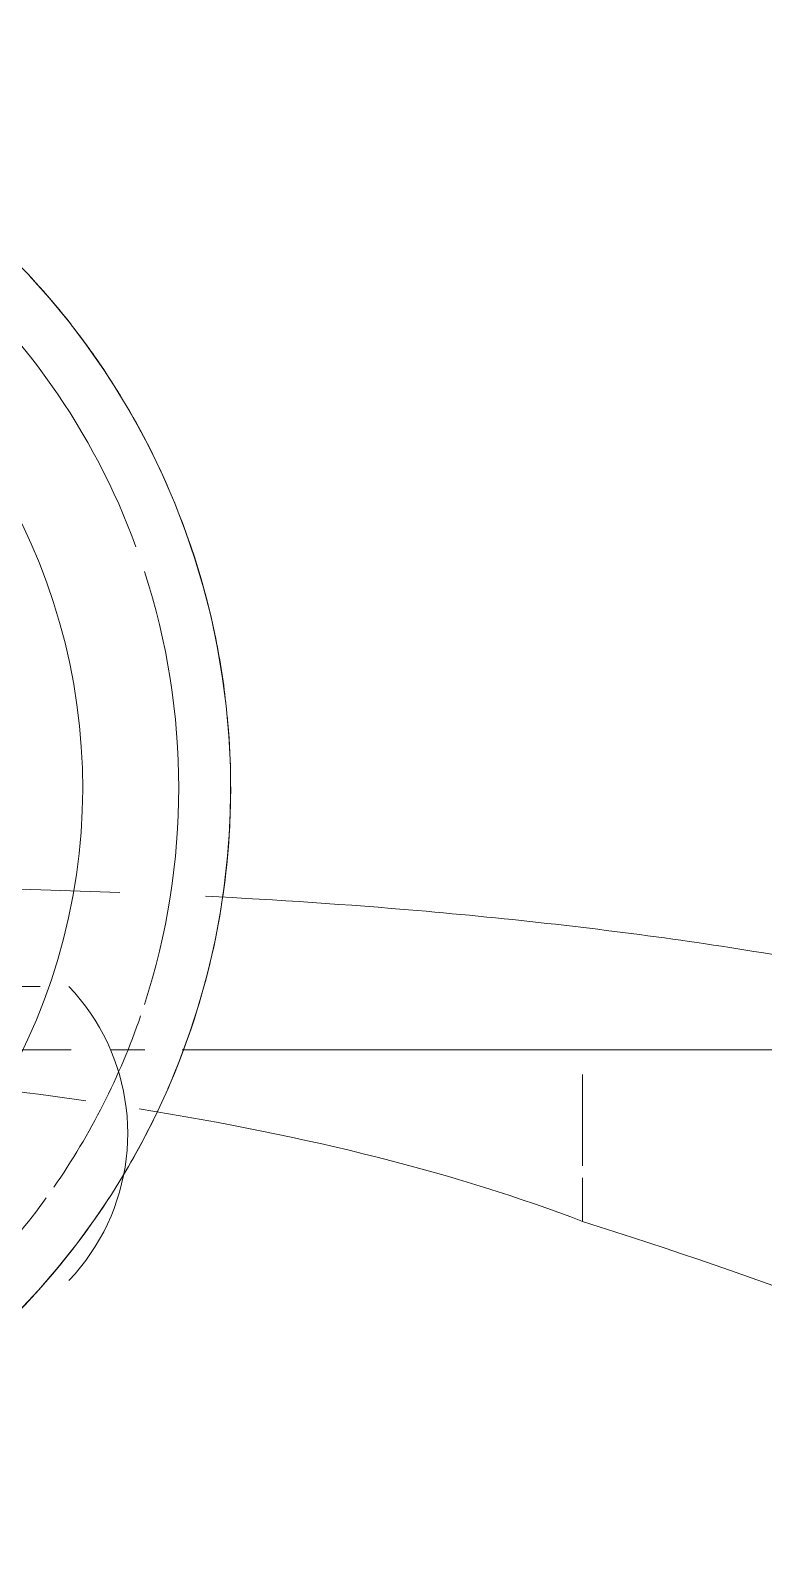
# Model space of a CAD drawing. Header units: millimetres. Extents: x -4000 to 187956, y -58990 to 162485.
# Drawn here: x 157955.4 to 157983.7, y 1796.4 to 1854.7 of the extents above; entities that cross this region are included whole.
import ezdxf

# ---------------------------------------------------------------- set-up
doc = ezdxf.new("R2010")
doc.units = ezdxf.units.MM
doc.layers.add('A-FLOR-PATT', color=8, linetype='Continuous', lineweight=13)
doc.layers.add('P-SANR-FIXT', color=6, linetype='Continuous', lineweight=9)

# ---------------------------------------------------------------- blocks, each defined once
blk = doc.blocks.new('C307 - C307-V817-0_000')
at = {"layer": 'P-SANR-FIXT', "color": 254}
for p, q in [((-23.413, 91.216), (-23.212, 91.475)), ((-23.212, 91.475), (-23.001, 91.726)), ((-23.001, 91.726), (-22.779, 91.969)), ((-22.779, 91.969), (-22.768, 91.981)), ((-23.783, 90.673), (-23.603, 90.948)), ((-23.603, 90.948), (-23.413, 91.216)), ((-24.109, 90.103), (-23.951, 90.392)), ((-23.951, 90.392), (-23.783, 90.673)), ((-24.388, 89.509), (-24.254, 89.809)), ((-24.254, 89.809), (-24.109, 90.103)), ((-24.618, 88.895), (-24.509, 89.204)), ((-24.509, 89.204), (-24.388, 89.509)), ((-24.799, 88.264), (-24.715, 88.581)), ((-24.715, 88.581), (-24.618, 88.895)), ((-24.87, 87.943), (-24.799, 88.264)), ((-24.974, 87.295), (-24.929, 87.62)), ((-24.929, 87.62), (-24.87, 87.943)), ((-25.007, 86.968), (-24.974, 87.295)), ((-45.612, 83.089), (-73.045, 83.089)), ((-27.158, 83.089), (-45.612, 83.089)), ((-24.393, 83.089), (-25.682, 83.089)), ((-20.059, 83.089), (-22.823, 83.089))]:
    blk.add_line(p, q, dxfattribs=at)
at = {"layer": 'P-SANR-FIXT', "color": 253}
for p, q in [((-42.56, 88.025), (-42.56, 89.707)), ((-42.56, 84.052), (-42.56, 87.566)), ((-42.56, 83.089), (-76.707, 83.089)), ((-27.134, 83.089), (-42.56, 83.089))]:
    blk.add_line(p, q, dxfattribs=at)
at = {"layer": 'P-SANR-FIXT', "color": 50}
for p, q in [((-25.026, 86.641), (-25.007, 86.968)), ((-24.926, 85.005), (-24.972, 85.33)), ((-24.867, 84.682), (-24.926, 85.005)), ((-24.406, 83.089), (-25.692, 83.089)), ((-24.247, 82.817), (-24.381, 83.117)), ((-24.101, 82.523), (-24.247, 82.817)), ((-18.216, 83.089), (-22.855, 83.089)), ((-23.943, 82.235), (-24.101, 82.523)), ((-23.774, 81.954), (-23.943, 82.235)), ((-23.594, 81.68), (-23.774, 81.954)), ((-23.403, 81.413), (-23.594, 81.68)), ((-23.201, 81.153), (-23.403, 81.413)), ((-22.99, 80.903), (-23.201, 81.153)), ((-22.768, 80.66), (-22.99, 80.903)), ((-21.654, 80.66), (-19.044, 80.66)), ((-21.654, 80.66), (-19.044, 80.66))]:
    blk.add_line(p, q, dxfattribs=at)
at = {"layer": 'P-SANR-FIXT', "color": 250, "flags": 128}
blk.add_lwpolyline([(-20.803, 93.204), (-21.595, 92.356), (-22.351, 91.477), (-23.072, 90.569), (-23.757, 89.632), (-24.403, 88.669), (-25.01, 87.68), (-25.577, 86.669), (-26.103, 85.635), (-26.587, 84.581), (-27.029, 83.508), (-27.428, 82.419), (-27.782, 81.315), (-28.093, 80.197), (-28.358, 79.068), (-28.578, 77.929), (-28.752, 76.782), (-28.881, 75.629), (-28.963, 74.472), (-28.998, 73.313), (-28.988, 72.153), (-28.931, 70.995), (-28.827, 69.839), (-28.678, 68.689), (-28.482, 67.546), (-28.242, 66.411), (-27.956, 65.287), (-27.625, 64.175), (-27.25, 63.078), (-26.831, 61.996), (-26.37, 60.932), (-25.866, 59.887), (-25.321, 58.863), (-24.735, 57.862), (-24.11, 56.885), (-23.446, 55.933), (-22.745, 55.01), (-22.008, 54.114), (-21.235, 53.249)], dxfattribs=at)
at = {"layer": 'P-SANR-FIXT', "color": 50, "flags": 128}
for points in [[(-25.025, 85.984), (-25.032, 86.312), (-25.026, 86.641)], [(-24.972, 85.33), (-25.005, 85.657), (-25.025, 85.984)], [(-24.71, 84.045), (-24.795, 84.362), (-24.867, 84.682)], [(-24.381, 83.117), (-24.503, 83.422), (-24.613, 83.731), (-24.71, 84.045)]]:
    blk.add_lwpolyline(points, dxfattribs=at)
at = {"layer": 'P-SANR-FIXT', "color": 253}
for radius, start, end in [(23.297, 105.31083, 234), (29, 134.18688, 146.94531), (27, 128.79821, 144.18205), (29, 148.62256, 154.79758), (27, 145.26188, 161.01278), (29, 156.42215, 166.56421), (27, 162, 198), (29, 167.29067, 185.50917), (29, 186.50392, 191.77837), (27, 200.13527, 230.19717), (29, 205.7174, 214.30742), (29, 218.09325, 225.41038)]:
    blk.add_arc((0, 73), radius, start, end, dxfattribs=at)
at = {"layer": 'P-SANR-FIXT', "color": 250}
for start, end in [(191.77837, 205.7174), (214.30742, 218.09325)]:
    blk.add_arc((0, 73), 29, start, end, dxfattribs=at)
for points, knots in [([(-119.281, 157.53), (-115.966, 146.845), (-106.161, 127.436), (-84.838, 108.521), (-62.347, 96.734), (-49.425, 91.873), (-42.56, 89.707)], [0, 0, 0, 0, 0.333333, 0.666667, 0.833333, 1, 1, 1, 1]), ([(-28.028, 77.176), (-30.798, 77.313), (-37.165, 77.743), (-46.829, 78.829), (-56.425, 80.553), (-61.942, 82.05), (-64.5, 82.899)], [-0.9360877, -0.9360877, -0.9360877, -0.9360877, -0.75, -0.5, -0.25, 0, 0, 0, 0]), ([(-18.366, 4.081), (-19.903, 4.154), (-23.248, 4.335), (-28.273, 4.692), (-33.432, 5.166), (-37.602, 5.618), (-40.864, 6.004), (-44.081, 6.399), (-47.997, 6.927), (-52.535, 7.633), (-56.941, 8.397), (-61.248, 9.203), (-65.448, 10.056), (-70.877, 11.275), (-85.281, 14.901), (-106.179, 22.375), (-129.304, 35.807), (-141.715, 47.207), (-147.158, 53.548)], [-0.9208028, -0.9208028, -0.9208028, -0.9208028, -0.9, -0.875, -0.85, -0.825, -0.8125, -0.8, -0.775, -0.75, -0.725, -0.7, -0.675, -0.65, -0.6, -0.4, -0.2, 0, 0, 0, 0])]:
    blk.add_open_spline(points, degree=3, knots=knots, dxfattribs=at)
blk.add_open_spline([(-42.56, 89.707), (-37.766, 87.859), (-31.945, 86.405), (-25.469, 85.369)], degree=3, dxfattribs=at)
at = {"layer": 'P-SANR-FIXT', "color": 253}
for points in [[(-23.413, 85.057), (-18.615, 84.369), (-13.494, 83.902), (-8.261, 83.663)], [(-24.727, 77.033), (-20.668, 76.877), (-16.614, 76.758), (-12.564, 76.677)]]:
    blk.add_open_spline(points, degree=3, dxfattribs=at)
blk = doc.blocks.new('C307 - C307-V852-0_000')
at = {"layer": 'P-SANR-FIXT', "color": 253}
for p, q in [((-42.56, 88.025), (-42.56, 89.707)), ((-42.56, 84.052), (-42.56, 87.566)), ((-42.56, 83.089), (-76.707, 83.089)), ((-27.134, 83.089), (-42.56, 83.089))]:
    blk.add_line(p, q, dxfattribs=at)
at = {"layer": 'P-SANR-FIXT', "color": 50}
for p, q in [((-25.026, 86.641), (-25.007, 86.968)), ((-25.032, 86.312), (-25.026, 86.641)), ((-25.025, 85.984), (-25.032, 86.312)), ((-25.005, 85.657), (-25.025, 85.984)), ((-24.972, 85.33), (-25.005, 85.657)), ((-24.926, 85.005), (-24.972, 85.33)), ((-24.867, 84.682), (-24.926, 85.005)), ((-24.795, 84.362), (-24.867, 84.682)), ((-24.71, 84.045), (-24.795, 84.362)), ((-24.613, 83.731), (-24.71, 84.045)), ((-24.503, 83.422), (-24.613, 83.731)), ((-24.381, 83.117), (-24.503, 83.422)), ((-24.406, 83.089), (-25.692, 83.089)), ((-24.247, 82.817), (-24.381, 83.117)), ((-24.101, 82.523), (-24.247, 82.817)), ((-18.216, 83.089), (-22.855, 83.089)), ((-23.943, 82.235), (-24.101, 82.523)), ((-23.774, 81.954), (-23.943, 82.235)), ((-23.594, 81.68), (-23.774, 81.954)), ((-23.403, 81.413), (-23.594, 81.68)), ((-23.201, 81.153), (-23.403, 81.413)), ((-22.99, 80.903), (-23.201, 81.153)), ((-22.768, 80.66), (-22.99, 80.903)), ((-21.654, 80.66), (-19.044, 80.66)), ((-21.654, 80.66), (-19.044, 80.66))]:
    blk.add_line(p, q, dxfattribs=at)
at = {"layer": 'P-SANR-FIXT', "color": 254}
for p, q in [((-27.158, 83.089), (-90.095, 83.089)), ((-24.393, 83.089), (-25.682, 83.089)), ((-18.205, 83.089), (-22.823, 83.089))]:
    blk.add_line(p, q, dxfattribs=at)
at = {"layer": 'P-SANR-FIXT', "color": 250, "flags": 128}
blk.add_lwpolyline([(-20.803, 93.204), (-21.595, 92.356), (-22.351, 91.477), (-23.072, 90.569), (-23.757, 89.632), (-24.403, 88.669), (-25.01, 87.68), (-25.577, 86.669), (-26.103, 85.635), (-26.587, 84.581), (-27.029, 83.508), (-27.428, 82.419), (-27.782, 81.315), (-28.093, 80.197), (-28.358, 79.068), (-28.578, 77.929), (-28.752, 76.782), (-28.881, 75.629), (-28.963, 74.472), (-28.998, 73.313), (-28.988, 72.153), (-28.931, 70.995), (-28.827, 69.839), (-28.678, 68.689), (-28.482, 67.546), (-28.242, 66.411), (-27.956, 65.287), (-27.625, 64.175), (-27.25, 63.078), (-26.831, 61.996), (-26.37, 60.932), (-25.866, 59.887), (-25.321, 58.863), (-24.735, 57.862), (-24.11, 56.885), (-23.446, 55.933), (-22.745, 55.01), (-22.008, 54.114), (-21.235, 53.249)], dxfattribs=at)
at = {"layer": 'P-SANR-FIXT', "color": 254, "flags": 128}
blk.add_lwpolyline([(-25.007, 86.968), (-24.974, 87.295), (-24.929, 87.62), (-24.87, 87.943), (-24.799, 88.264), (-24.715, 88.581), (-24.618, 88.895), (-24.509, 89.204), (-24.388, 89.509), (-24.254, 89.809), (-24.109, 90.103), (-23.951, 90.392), (-23.783, 90.673), (-23.603, 90.948), (-23.413, 91.216), (-23.212, 91.475), (-23.001, 91.726), (-22.779, 91.969), (-22.768, 91.981)], dxfattribs=at)
at = {"layer": 'P-SANR-FIXT', "color": 253}
for radius, start, end in [(23.297, 105.31083, 234), (29, 134.18688, 146.94531), (27, 128.79821, 144.18205), (29, 148.62256, 154.79758), (27, 145.26188, 161.01278), (29, 156.42215, 166.56421), (27, 162, 198), (29, 167.29067, 185.50917), (29, 186.50392, 191.77837), (27, 200.13527, 230.19717), (29, 205.7174, 214.30742), (29, 218.09325, 225.41038)]:
    blk.add_arc((0, 73), radius, start, end, dxfattribs=at)
at = {"layer": 'P-SANR-FIXT', "color": 250}
for start, end in [(191.77837, 205.7174), (214.30742, 218.09325)]:
    blk.add_arc((0, 73), 29, start, end, dxfattribs=at)
for points, knots in [([(-119.281, 157.53), (-115.966, 146.845), (-106.161, 127.436), (-84.838, 108.521), (-62.347, 96.734), (-49.425, 91.873), (-42.56, 89.707)], [0, 0, 0, 0, 0.333333, 0.666667, 0.833333, 1, 1, 1, 1]), ([(-28.028, 77.176), (-30.798, 77.313), (-37.165, 77.743), (-46.829, 78.829), (-56.425, 80.553), (-61.942, 82.05), (-64.5, 82.899)], [-0.9360877, -0.9360877, -0.9360877, -0.9360877, -0.75, -0.5, -0.25, 0, 0, 0, 0]), ([(-18.366, 4.081), (-19.903, 4.154), (-23.248, 4.335), (-28.273, 4.692), (-33.432, 5.166), (-37.602, 5.618), (-40.864, 6.004), (-44.081, 6.399), (-47.997, 6.927), (-52.535, 7.633), (-56.941, 8.397), (-61.248, 9.203), (-65.448, 10.056), (-70.877, 11.275), (-85.281, 14.901), (-106.179, 22.375), (-129.304, 35.807), (-141.715, 47.207), (-147.158, 53.548)], [-0.9208028, -0.9208028, -0.9208028, -0.9208028, -0.9, -0.875, -0.85, -0.825, -0.8125, -0.8, -0.775, -0.75, -0.725, -0.7, -0.675, -0.65, -0.6, -0.4, -0.2, 0, 0, 0, 0])]:
    blk.add_open_spline(points, degree=3, knots=knots, dxfattribs=at)
blk.add_open_spline([(-42.56, 89.707), (-37.766, 87.859), (-31.945, 86.405), (-25.469, 85.369)], degree=3, dxfattribs=at)
at = {"layer": 'P-SANR-FIXT', "color": 253}
for points in [[(-23.413, 85.057), (-18.615, 84.369), (-13.494, 83.902), (-8.261, 83.663)], [(-24.727, 77.033), (-20.668, 76.877), (-16.614, 76.758), (-12.564, 76.677)]]:
    blk.add_open_spline(points, degree=3, dxfattribs=at)
blk = doc.blocks.new('CMF2_NHAXUONG_A_rvt-1-0_000')
at = {"layer": 'A-FLOR-PATT', "lineweight": 9}
h = blk.add_hatch(dxfattribs=at)
h.set_pattern_fill('FP_25', color=252, style=0, pattern_type=2)
h.set_pattern_definition([(89.998, (160159.3, 137898.8), (-600, 0.021), []), (179.998, (160159.3, 137898.8), (-0.021, -600), [])])
h.paths.add_polyline_path([(154749.885, 498.905), (160009.361, 498.905), (160009.253, 1898.495), (156700.319, 1898.502), (156700.429, 1498.542), (156600.36, 1498.542), (156600.355, 2298.535), (158059.007, 2298.535), (158058.95, 5748.613), (156099.885, 5748.433), (156099.885, 4399.903), (155999.885, 4399.903), (155999.885, 5748.487), (154749.885, 5748.543), (154749.885, 751.936)])
h.paths.add_polyline_path([(160209.304, 1748.67), (165509.359, 1749.398), (165509.051, 3698.263), (162659.146, 3698.263), (162659.146, 3548.445), (162459.146, 3548.445), (162459.145, 4948.703), (161059.263, 4948.825), (161059.26, 4898.283), (160209.362, 4898.913), (160209.254, 3698.445), (160859.147, 3698.445), (160859.147, 3498.445), (160209.147, 3498.445), (160209.289, 1919.983)])
h.paths.add_polyline_path([(158997.487, 2198.535), (159409.364, 2198.535), (159409.364, 3498.619), (158258.791, 3498.619), (158258.791, 2198.535), (158714.043, 2198.535)])
h.paths.add_polyline_path([(159280.912, 3698.445), (160009.147, 3698.445), (160009.147, 4898.728), (159959.048, 4898.641), (159959.853, 5848.631), (158258.554, 5848.622), (158258.554, 3698.445)])
h.paths.add_polyline_path([(83409.046, 5348.514), (85559.046, 5348.514), (85559.046, 6948.514), (83409.046, 6948.514), (83409.046, 5424.086)])
h.paths.add_polyline_path([(83209.258, 5348.602), (83209.258, 10108.828), (82009.258, 10108.828), (82009.258, 8808.828), (80984.258, 8808.828), (80984.046, 7248.514), (82234.046, 7248.514), (82234.046, 5348.602)])
h.paths.add_polyline_path([(80485.393, 6361.014), (80784.258, 6361.014), (80784.258, 8808.828), (79759.258, 8808.828), (79759.258, 10108.828), (78559.258, 10108.828), (78559.258, 6361.014), (79918.524, 6361.014)])
h.paths.add_polyline_path([(79959.258, 9008.828), (81809.258, 9008.828), (81809.258, 10208.828), (79959.258, 10208.828), (79959.258, 10096.236)])
h.paths.add_polyline_path([(5374.563, 15998.65), (5859.046, 15998.65), (5859.046, 18498.577), (509.048, 18498.577), (509.048, 17048.643), (4299.776, 17048.643), (4299.776, 15998.65), (5091.129, 15998.65)])
h.paths.add_polyline_path([(4409.041, 18698.577), (5959.046, 18698.577), (5959.046, 20998.578), (4409.041, 20998.578), (4409.041, 19440.536)])
h.paths.add_polyline_path([(509.048, 21198.577), (5859.046, 21198.578), (5859.046, 24898.283), (3969.26, 24898.283), (3969.26, 22848.578), (4609.26, 22848.578), (4609.26, 22743.94), (3769.26, 22743.94), (3769.26, 24698.746), (509.048, 24698.746), (509.048, 22798.578), (2129.26, 22798.578), (2129.26, 23198.57), (2229.26, 23198.57), (2229.26, 22398.578), (509.048, 22398.578), (509.048, 21776.61)])
h.paths.add_polyline_path([(4249.784, 73948.537), (5800.212, 73948.647), (5800.212, 76398.641), (4359.046, 76398.641), (4359.046, 76098.597), (509.26, 76098.685), (509.26, 73998.606), (4159.048, 73998.606), (4159.048, 74648.65), (4249.784, 74648.65), (4249.784, 74338.296)])
h.paths.add_polyline_path([(161750.212, 73948.538), (161750.212, 74640.013), (161850.206, 74640.013), (161850.309, 73998.606), (165509.368, 73998.694), (165509.368, 76098.685), (161659.474, 76098.597), (161659.474, 76398.641), (160200, 76398.641), (160200, 73948.649), (161548.409, 73948.552)])
h.paths.add_polyline_path([(161548.409, 76598.641), (161659.046, 76598.641), (161659.046, 78298.641), (160209.046, 78298.641), (160209.046, 76598.641)])
h.paths.add_polyline_path([(5091.129, 76598.641), (5809.477, 76598.641), (5809.477, 78298.641), (4359.477, 78298.641), (4359.477, 76598.641)])
h.paths.add_polyline_path([(160199.739, 78498.639), (161659.315, 78498.663), (161659.633, 78798.619), (165509.581, 78798.685), (165509.051, 80348.641), (161859.474, 80348.641), (161859.474, 80048.65), (161750, 80048.65), (161750, 80948.673), (160200.166, 80948.253), (160200.032, 80178.483)])
h.paths.add_polyline_path([(5709.477, 78498.641), (5709.477, 80948.283), (4249.997, 80948.283), (4249.997, 80299.284), (4149.786, 80299.284), (4149.786, 80348.641), (509.26, 80348.641), (508.939, 78798.685), (4159.156, 78798.597), (4159.477, 78498.641), (5091.129, 78498.641)])
h.paths.add_polyline_path([(86109.472, 132101.223), (86109.472, 133323.816), (84609.472, 133323.816), (84609.472, 132101.223)])
h.paths.add_polyline_path([(83259.472, 132200.855), (84409.472, 132200.855), (84409.472, 133523.816), (85259.472, 133523.816), (85259.26, 134848.409), (83259.472, 134848.409), (83259.472, 132740.168)])
h.paths.add_polyline_path([(87459.258, 132201.223), (87459.258, 134848.593), (85459.472, 134848.226), (85459.472, 133523.816), (86309.472, 133526.053), (86309.472, 132201.223), (86721.014, 132201.223)])
h.paths.add_polyline_path([(11209.154, 135098.741), (11209.049, 140698.728), (6109.258, 140698.728), (6109.258, 139698.738), (6059.047, 139698.738), (6059.045, 139098.68), (9550.261, 139098.701), (9550.258, 139498.686), (9650.258, 139498.686), (9650.263, 138698.694), (7959.614, 138698.694), (7959.613, 135098.747), (9859.048, 135098.754), (9859.048, 137148.744), (9259.048, 137148.744), (9259.048, 137348.744), (10059.048, 137348.744), (10059.048, 135098.753), (10759.871, 135098.746)])
h.paths.add_polyline_path([(156349.859, 135098.753), (156349.859, 136499.688), (156449.859, 136499.688), (156449.859, 135098.767), (158059.118, 135098.85), (158059.118, 138698.694), (156349.853, 138698.694), (156349.857, 139498.686), (156449.858, 139498.686), (156449.854, 139098.701), (159959.683, 139098.68), (159959.683, 140698.816), (154809.154, 140698.637), (154808.945, 135098.753)])
h.paths.add_polyline_path([(162549.789, 135998.603), (162549.79, 137398.747), (162659.049, 137398.747), (162659.049, 137248.798), (165509.378, 137248.816), (165509.632, 139448.496), (160159.474, 139448.496), (160159.474, 137398.747), (160750.212, 137398.747), (160750.212, 137298.747), (160149.79, 137298.747), (160149.79, 135998.826), (161548.409, 135998.696)])
h.paths.add_polyline_path([(3449.788, 135998.671), (5900.212, 135998.739), (5900.212, 137297.569), (5248.629, 137297.569), (5248.629, 137398.747), (5859.046, 137398.747), (5859.046, 139448.732), (509.359, 139448.732), (509.361, 137248.773), (3449.787, 137249.905), (3449.788, 136244.28)])
h.paths.add_polyline_path([(6059.046, 137398.747), (7159.62, 137398.747), (7159.62, 138698.694), (6059.046, 138698.694), (6059.046, 137412.318)])
h.paths.add_polyline_path([(158858.919, 137398.747), (159959.05, 137398.747), (159959.05, 138698.694), (158858.919, 138698.694), (158858.919, 137412.318)])
at = {"layer": 'P-SANR-FIXT', "color": 250, "lineweight": 9, "rotation": 180}
for name in ['C307 - C307-V817-0_000', 'C307 - C307-V852-0_000']:
    blk.add_blockref(name, (157934.145, 1898.501), dxfattribs=at)

msp = doc.modelspace()

# ---------------------------------------------------------------- block references
at = {"lineweight": 5}
msp.add_blockref('CMF2_NHAXUONG_A_rvt-1-0_000', (0, 0), dxfattribs=at)

doc.saveas('drawing.dxf')
